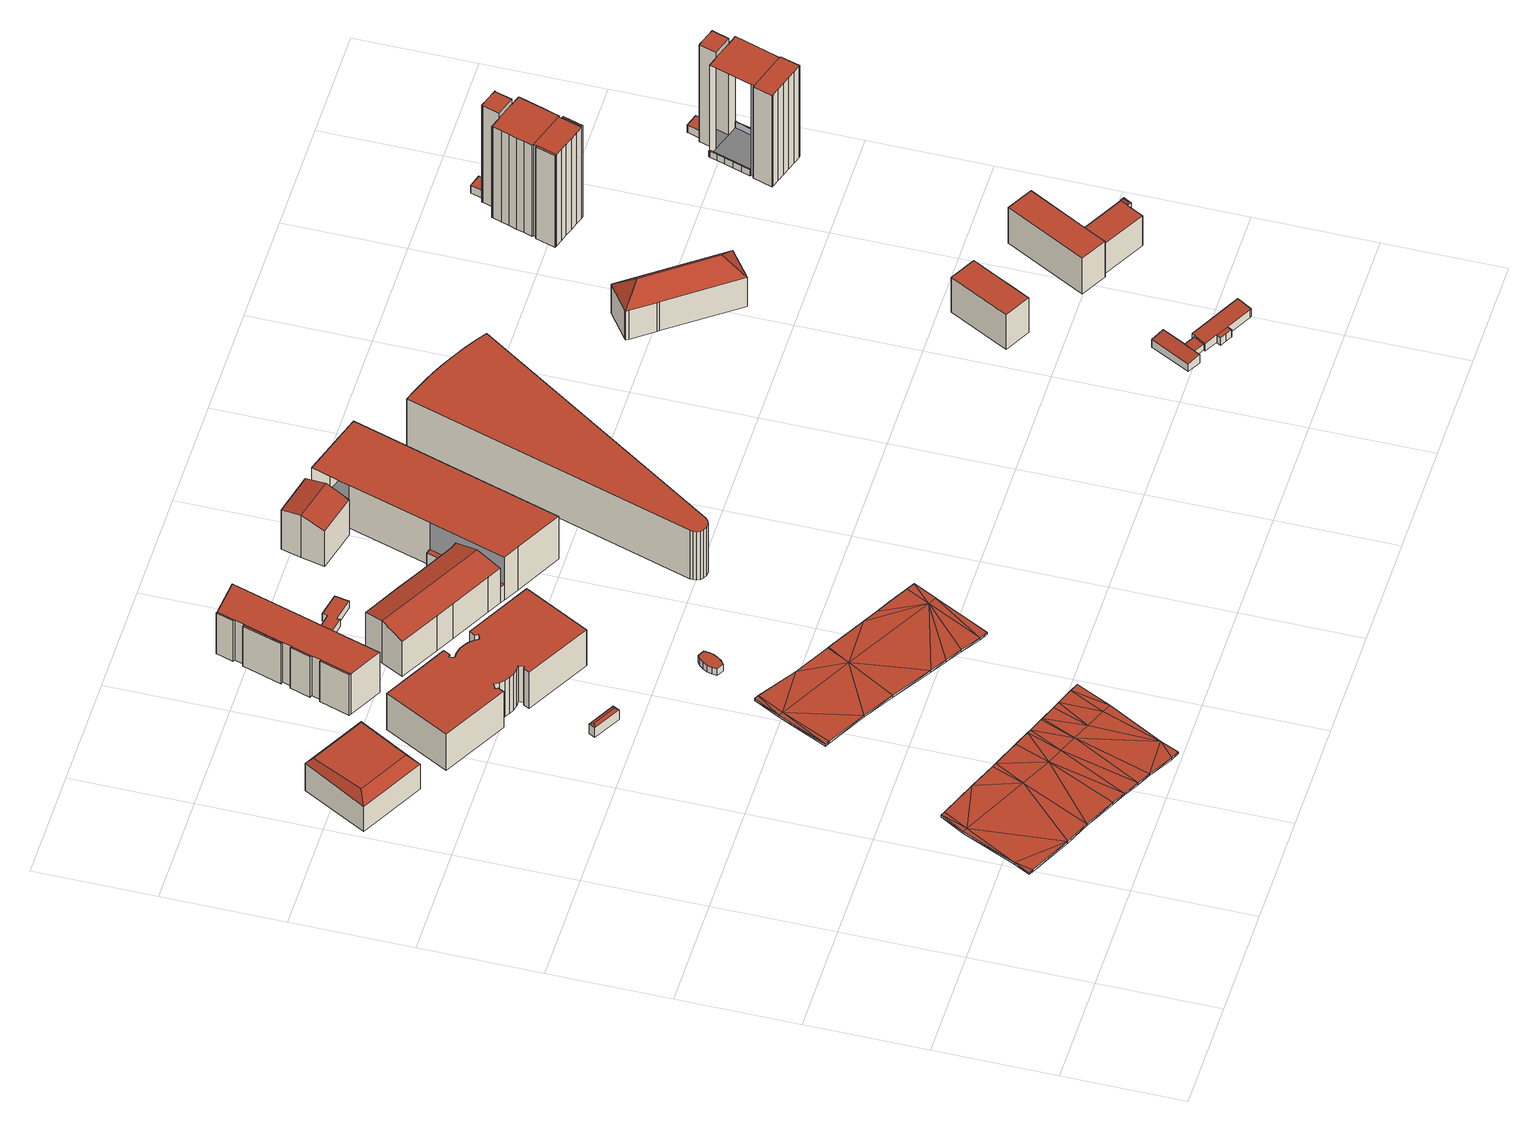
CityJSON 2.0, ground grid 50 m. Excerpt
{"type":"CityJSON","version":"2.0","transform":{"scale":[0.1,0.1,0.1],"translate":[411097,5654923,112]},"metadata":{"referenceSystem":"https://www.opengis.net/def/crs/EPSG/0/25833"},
"CityObjects":{
"building1":{"type":"Building","attributes":{"Erfassungsdatum_Objekt":"2021-04-21","BodenHoehe":115.96,"gemHoehe":0,"BauwerkHoehe":1,"Gemeindeschluessel":"14612000","Geometrietyp2DReferenz":"3000","measuredHeight":1,"function":"53001_1800"},"geometry":[{"type":"MultiSurface","lod":"2","boundaries":[[[0,1,2]],[[0,3,1]],[[3,4,1]],[[5,6,1]],[[1,6,7]],[[8,9,10]],[[10,9,4]],[[4,9,5]],[[4,5,1]],[[11,8,12]],[[12,8,10]],[[13,11,12]],[[13,12,14]],[[15,16,17]],[[18,13,14]],[[15,17,19]],[[15,19,20]],[[20,19,14]],[[14,19,18]],[[20,21,15]],[[0,2,22]],[[22,2,23]],[[3,0,24]],[[3,24,25]],[[24,0,22]],[[26,27,4]],[[4,3,26]],[[26,3,25]],[[10,4,28]],[[10,28,29]],[[28,4,27]],[[12,10,29]],[[12,29,30]],[[31,32,14]],[[14,12,31]],[[31,12,30]],[[20,14,33]],[[20,33,34]],[[33,14,32]],[[21,20,35]],[[35,20,34]],[[2,1,36]],[[2,36,37]],[[1,7,38]],[[1,38,36]],[[7,6,39]],[[7,39,38]],[[6,5,40]],[[6,40,39]],[[5,9,41]],[[5,41,40]],[[9,8,42]],[[9,42,41]],[[8,11,43]],[[8,43,42]],[[11,13,44]],[[11,44,43]],[[13,18,45]],[[13,45,44]],[[18,19,46]],[[18,46,45]],[[19,17,47]],[[19,47,46]],[[17,16,48]],[[17,48,47]],[[16,15,49]],[[16,49,48]],[[15,21,50]],[[15,50,49]],[[21,35,51]],[[21,51,50]],[[35,34,52]],[[35,52,51]],[[34,33,53]],[[34,53,52]],[[33,32,54]],[[33,54,53]],[[32,31,55]],[[32,55,54]],[[31,30,56]],[[31,56,55]],[[30,29,57]],[[30,57,56]],[[29,28,58]],[[29,58,57]],[[28,27,59]],[[28,59,58]],[[27,26,60]],[[27,60,59]],[[26,25,61]],[[26,61,60]],[[25,24,62]],[[25,62,61]],[[24,22,63]],[[24,63,62]],[[22,23,64]],[[22,64,63]],[[23,2,37]],[[23,37,64]],[[37,36,65]],[[36,66,65]],[[36,67,66]],[[36,39,40]],[[38,39,36]],[[68,41,42]],[[67,41,68]],[[40,41,67]],[[36,40,67]],[[69,42,43]],[[68,42,69]],[[69,43,44]],[[70,69,44]],[[47,48,49]],[[70,44,45]],[[46,47,49]],[[71,46,49]],[[70,46,71]],[[45,46,70]],[[49,50,71]],[[63,37,65]],[[64,37,63]],[[62,65,66]],[[61,62,66]],[[63,65,62]],[[67,59,60]],[[60,66,67]],[[61,66,60]],[[58,67,68]],[[57,58,68]],[[59,67,58]],[[57,68,69]],[[56,57,69]],[[70,54,55]],[[55,69,70]],[[56,69,55]],[[53,70,71]],[[52,53,71]],[[54,70,53]],[[51,71,50]],[[52,71,51]]],"semantics":{"surfaces":[{"type":"RoofSurface"},{"type":"WallSurface"},{"type":"GroundSurface"}],"values":[0,0,0,0,0,0,0,0,0,0,0,0,0,0,0,0,0,0,0,0,0,0,0,0,0,0,0,0,0,0,0,0,0,0,0,0,0,0,0,0,0,1,1,1,1,1,1,1,1,1,1,1,1,1,1,1,1,1,1,1,1,1,1,1,1,1,1,1,1,1,1,1,1,1,1,1,1,1,1,1,1,1,1,1,1,1,1,1,1,1,1,1,1,1,1,1,1,1,1,2,2,2,2,2,2,2,2,2,2,2,2,2,2,2,2,2,2,2,2,2,2,2,2,2,2,2,2,2,2,2,2,2,2,2,2,2,2,2,2,2]}}]},
"building2":{"type":"Building","attributes":{"Dachtyp_tdc":"tdcCutTentRoof","Gemeindeschluessel":14612000,"Dachneigung":0.216,"QualitaetDacherkennung":47,"Geometrietyp2DReferenz":"3000","measuredHeight":17.5,"function":"31001_9998","roofType":"9999"},"geometry":[{"type":"Solid","lod":"2","boundaries":[[[[72,73,74,75]],[[73,76,77,74]],[[76,78,79,77]],[[78,72,75,79]],[[73,72,80,81]],[[76,73,81,82]],[[78,76,82,83]],[[72,78,83,80]],[[83,82,81,80]],[[75,74,77,79]]]],"semantics":{"surfaces":[{"type":"WallSurface"},{"type":"RoofSurface"},{"type":"GroundSurface"}],"values":[[0,0,0,0,1,1,1,1,1,2]]}}]},
"building3":{"type":"Building","attributes":{"Dachtyp_tdc":"tdcFreeFormRoof","Gemeindeschluessel":14612000,"Dachneigung":16.62,"QualitaetDacherkennung":16,"Geometrietyp2DReferenz":"3000","measuredHeight":5.63,"function":"31001_9998","roofType":"5000"},"geometry":[{"type":"Solid","lod":"2","boundaries":[[[[84,85,86,87]],[[85,88,89,86]],[[88,90,91,89]],[[90,84,87,91]],[[92,90,88]],[[93,92,88,85]],[[93,85,84]],[[92,93,84,90]],[[87,86,89,91]]]],"semantics":{"surfaces":[{"type":"WallSurface"},{"type":"RoofSurface"},{"type":"GroundSurface"}],"values":[[0,0,0,0,1,1,1,1,2]]}}]},
"building4":{"type":"Building","attributes":{"name":"Kugelhaus","Dachtyp_tdc":"tdcPolyFlatRoof","Gemeindeschluessel":14612000,"Dachneigung":0,"QualitaetDacherkennung":37,"Geometrietyp2DReferenz":"3000","measuredHeight":19.47,"function":"31001_2052","roofType":"1000"},"geometry":[{"type":"Solid","lod":"2","boundaries":[[[[94,95,96,97]],[[95,98,99,96]],[[98,100,101,99]],[[100,102,103,101]],[[102,104,105,103]],[[104,106,107,105]],[[106,108,109,107]],[[108,110,111,109]],[[110,112,113,111]],[[112,114,115,113]],[[114,116,117,115]],[[116,118,119,117]],[[118,120,121,119]],[[120,122,123,121]],[[122,124,125,123]],[[124,126,127,125]],[[126,128,129,127]],[[128,130,131,129]],[[130,132,133,131]],[[132,134,135,133]],[[134,136,137,135]],[[136,138,139,137]],[[138,140,141,139]],[[140,142,143,141]],[[142,144,145,143]],[[144,146,147,145]],[[146,148,149,147]],[[148,150,151,149]],[[150,152,153,151]],[[152,154,155,153]],[[154,94,97,155]],[[154,152,150,148,146,144,142,140,138,136,134,132,130,128,126,124,122,120,118,116,114,112,110,108,106,104,102,100,98,95,94]],[[97,96,99,101,103,105,107,109,111,113,115,117,119,121,123,125,127,129,131,133,135,137,139,141,143,145,147,149,151,153,155]]]],"semantics":{"surfaces":[{"type":"WallSurface"},{"type":"RoofSurface"},{"type":"GroundSurface"}],"values":[[0,0,0,0,0,0,0,0,0,0,0,0,0,0,0,0,0,0,0,0,0,0,0,0,0,0,0,0,0,0,0,1,2]]}}]},
"building5":{"type":"Building","attributes":{"Erfassungsdatum_Objekt":"2021-04-21","BodenHoehe":113.24,"gemHoehe":0,"BauwerkHoehe":1,"Gemeindeschluessel":"14612000","Geometrietyp2DReferenz":"3000","measuredHeight":1,"function":"53001_1800"},"geometry":[{"type":"MultiSurface","lod":"2","boundaries":[[[156,157,158]],[[156,158,159]],[[160,161,162]],[[157,160,162]],[[157,162,158]],[[163,164,165]],[[160,166,167]],[[160,167,161]],[[160,168,166]],[[166,168,165]],[[165,168,163]],[[168,169,170]],[[168,170,163]],[[171,157,156]],[[172,173,160]],[[171,174,157]],[[157,174,172]],[[157,172,160]],[[168,175,176]],[[176,177,168]],[[173,178,160]],[[160,178,168]],[[168,178,175]],[[177,179,169]],[[177,169,168]],[[156,159,180]],[[156,180,181]],[[159,158,182]],[[159,182,180]],[[158,162,183]],[[158,183,182]],[[162,161,184]],[[162,184,183]],[[161,167,185]],[[161,185,184]],[[167,166,186]],[[167,186,185]],[[166,165,187]],[[166,187,186]],[[165,164,188]],[[165,188,187]],[[164,163,189]],[[164,189,188]],[[163,170,190]],[[163,190,189]],[[170,169,191]],[[170,191,190]],[[169,179,192]],[[169,192,191]],[[179,177,193]],[[179,193,192]],[[177,176,194]],[[177,194,193]],[[176,175,195]],[[176,195,194]],[[175,178,196]],[[175,196,195]],[[178,173,197]],[[178,197,196]],[[173,172,198]],[[173,198,197]],[[172,174,199]],[[172,199,198]],[[174,171,200]],[[174,200,199]],[[171,156,181]],[[171,181,200]],[[185,186,201]],[[184,185,201]],[[186,202,201]],[[187,202,186]],[[189,202,187]],[[190,191,202]],[[189,190,202]],[[181,203,200]],[[201,197,198]],[[203,199,200]],[[198,199,203]],[[201,198,203]],[[194,195,202]],[[202,193,194]],[[201,196,197]],[[202,196,201]],[[195,196,202]],[[191,192,193]],[[202,191,193]],[[182,203,181]],[[180,182,181]],[[183,184,201]],[[183,201,203]],[[182,183,203]],[[187,188,189]]],"semantics":{"surfaces":[{"type":"RoofSurface"},{"type":"WallSurface"},{"type":"GroundSurface"}],"values":[0,0,0,0,0,0,0,0,0,0,0,0,0,0,0,0,0,0,0,0,0,0,0,0,0,1,1,1,1,1,1,1,1,1,1,1,1,1,1,1,1,1,1,1,1,1,1,1,1,1,1,1,1,1,1,1,1,1,1,1,1,1,1,1,1,1,1,2,2,2,2,2,2,2,2,2,2,2,2,2,2,2,2,2,2,2,2,2,2,2,2,2]}}]},
"building6":{"type":"Building","attributes":{"Dachtyp_tdc":"tdcPolyFlatRoof","Gemeindeschluessel":14612000,"Dachneigung":0,"QualitaetDacherkennung":73,"Geometrietyp2DReferenz":"3000","measuredHeight":3.51,"function":"31001_9998","roofType":"1000"},"geometry":[{"type":"Solid","lod":"2","boundaries":[[[[204,205,206,207]],[[205,208,209,206]],[[208,210,211,209]],[[210,212,213,211]],[[212,214,215,213]],[[214,216,217,215]],[[216,218,219,217]],[[218,220,221,219]],[[220,222,223,221]],[[222,224,225,223]],[[224,226,227,225]],[[226,204,207,227]],[[226,224,222,220,218,216,214,212,210,208,205,204]],[[207,206,209,211,213,215,217,219,221,223,225,227]]]],"semantics":{"surfaces":[{"type":"WallSurface"},{"type":"RoofSurface"},{"type":"GroundSurface"}],"values":[[0,0,0,0,0,0,0,0,0,0,0,0,1,2]]}}]},
"building7":{"type":"Building","attributes":{"Gemeindeschluessel":14612000,"Geometrietyp2DReferenz":"3000","function":"31001_9998","roofType":"9999"},"children":["building7-1","building7-2","building7-3","building7-4","building7-5"]},
"building7-1":{"type":"BuildingPart","attributes":{"Dachtyp_tdc":"tdcPolyFlatRoof","Dachneigung":0,"QualitaetDacherkennung":57,"Geometrietyp2DReferenz":"3000","measuredHeight":21.43,"roofType":"1000"},"parents":["building7"],"geometry":[{"type":"MultiSurface","lod":"2","boundaries":[[[228,229,230,231,232]],[[229,233,234,230]],[[233,235,236,234]],[[237,238,239,240,241]],[[242,243,244,245,246,247]],[[248,249,250,251,252,253]],[[249,248,243,242,238,237,235,233,229,228]],[[231,230,234,236,241,240,246,245,252,251]]],"semantics":{"surfaces":[{"type":"WallSurface"},{"type":"RoofSurface"},{"type":"GroundSurface"}],"values":[0,0,0,0,0,0,1,2]}}]},
"building7-2":{"type":"BuildingPart","attributes":{"Dachtyp_tdc":"tdcPolyFlatRoof","Dachneigung":23.67,"QualitaetDacherkennung":57,"Geometrietyp2DReferenz":"3000","measuredHeight":21.82,"roofType":"2100"},"parents":["building7"],"geometry":[{"type":"MultiSurface","lod":"2","boundaries":[[[250,254,255,251]],[[254,256,257,255]],[[256,232,231,257]],[[232,256,254,250]],[[251,255,257,231]]],"semantics":{"surfaces":[{"type":"WallSurface"},{"type":"RoofSurface"},{"type":"GroundSurface"}],"values":[0,0,0,1,2]}}]},
"building7-3":{"type":"BuildingPart","attributes":{"Dachtyp_tdc":"tdcPolyFlatRoof","Dachneigung":19.75,"QualitaetDacherkennung":44,"Geometrietyp2DReferenz":"3000","measuredHeight":21.8,"roofType":"2100"},"parents":["building7"],"geometry":[{"type":"MultiSurface","lod":"2","boundaries":[[[235,258,259,236]],[[258,260,261,259]],[[260,237,241,261]],[[237,260,258,235]],[[236,259,261,241]]],"semantics":{"surfaces":[{"type":"WallSurface"},{"type":"RoofSurface"},{"type":"GroundSurface"}],"values":[0,0,0,1,2]}}]},
"building7-4":{"type":"BuildingPart","attributes":{"Dachtyp_tdc":"tdcFreeFormRoof","Dachneigung":31.51,"QualitaetDacherkennung":44,"Geometrietyp2DReferenz":"3000","measuredHeight":21.7,"roofType":"5000"},"parents":["building7"],"geometry":[{"type":"MultiSurface","lod":"2","boundaries":[[[244,262,263,245]],[[262,264,265,263]],[[264,253,252,265]],[[266,267,264,262]],[[266,262,244]],[[267,266,244,253]],[[267,253,264]],[[252,245,263,265]]],"semantics":{"surfaces":[{"type":"WallSurface"},{"type":"RoofSurface"},{"type":"GroundSurface"}],"values":[0,0,0,1,1,1,1,2]}}]},
"building7-5":{"type":"BuildingPart","attributes":{"Dachtyp_tdc":"tdcPolyFlatRoof","Dachneigung":17.84,"QualitaetDacherkennung":46,"Geometrietyp2DReferenz":"3000","measuredHeight":21.72,"roofType":"2100"},"parents":["building7"],"geometry":[{"type":"MultiSurface","lod":"2","boundaries":[[[239,268,269,240]],[[268,270,271,269]],[[270,247,246,271]],[[247,270,268,239]],[[240,269,271,246]]],"semantics":{"surfaces":[{"type":"WallSurface"},{"type":"RoofSurface"},{"type":"GroundSurface"}],"values":[0,0,0,1,2]}}]},
"building8":{"type":"Building","attributes":{"Dachtyp_tdc":"tdcPolyFlatRoof","Gemeindeschluessel":14612000,"Dachneigung":0,"QualitaetDacherkennung":90,"Geometrietyp2DReferenz":"3000","measuredHeight":3.8,"function":"31001_9998","roofType":"1000"},"geometry":[{"type":"Solid","lod":"2","boundaries":[[[[272,273,274,275]],[[273,276,277,274]],[[276,278,279,277]],[[278,280,281,279]],[[280,282,283,281]],[[282,284,285,283]],[[284,286,287,285]],[[286,272,275,287]],[[286,284,282,280,278,276,273,272]],[[275,274,277,279,281,283,285,287]]]],"semantics":{"surfaces":[{"type":"WallSurface"},{"type":"RoofSurface"},{"type":"GroundSurface"}],"values":[[0,0,0,0,0,0,0,0,1,2]]}}]},
"building9":{"type":"Building","attributes":{"Gemeindeschluessel":14612000,"Geometrietyp2DReferenz":"3000","function":"31001_9998","roofType":"9999"},"children":["building9-1","building9-2","building9-3","building9-4","building9-5"]},
"building9-1":{"type":"BuildingPart","attributes":{"Dachtyp_tdc":"tdcPolyFlatRoof","Dachneigung":0,"QualitaetDacherkennung":79,"Geometrietyp2DReferenz":"3000","measuredHeight":4.41,"roofType":"1000"},"parents":["building9"],"geometry":[{"type":"MultiSurface","lod":"2","boundaries":[[[288,289,290,291]],[[292,293,294,295]],[[293,292,296,289,288]],[[291,290,297,295,294]]],"semantics":{"surfaces":[{"type":"WallSurface"},{"type":"RoofSurface"},{"type":"GroundSurface"}],"values":[0,0,1,2]}}]},
"building9-2":{"type":"BuildingPart","attributes":{"Dachtyp_tdc":"tdcGableRoof","Dachneigung":21.14,"QualitaetDacherkennung":11,"Geometrietyp2DReferenz":"3000","measuredHeight":22.55,"roofType":"3100"},"parents":["building9"],"geometry":[{"type":"MultiSurface","lod":"2","boundaries":[[[298,299,300,301]],[[299,302,303,304,300]],[[305,306,307,308,309]],[[306,310,311,307]],[[310,312,313,311]],[[312,314,315,313]],[[314,316,317,315]],[[316,318,319,317]],[[318,320,321,319]],[[320,298,301,321]],[[316,314,312,310,306,305,322]],[[322,302,299,298,320,318,316]],[[301,300,304,323,308,307,311,313,315,317,319,321]]],"semantics":{"surfaces":[{"type":"WallSurface"},{"type":"RoofSurface"},{"type":"GroundSurface"}],"values":[0,0,0,0,0,0,0,0,0,0,1,1,2]}}]},
"building9-3":{"type":"BuildingPart","attributes":{"Dachtyp_tdc":"tdcPolyFlatRoof","Dachneigung":0,"QualitaetDacherkennung":23,"Geometrietyp2DReferenz":"3000","measuredHeight":22.98,"roofType":"1000"},"parents":["building9"],"geometry":[{"type":"MultiSurface","lod":"2","boundaries":[[[324,325,326,327]],[[325,328,329,330,326]],[[331,332,288,291,333,334]],[[335,336,337,294,293]],[[327,326,330,333,291,294,337,338]],[[336,339,338,337]],[[339,324,327,338]],[[339,336,335,332,331,328,325,324]]],"semantics":{"surfaces":[{"type":"WallSurface"},{"type":"GroundSurface"},{"type":"RoofSurface"}],"values":[0,0,0,0,1,0,0,2]}}]},
"building9-4":{"type":"BuildingPart","attributes":{"Dachtyp_tdc":"tdcPolyFlatRoof","Dachneigung":0,"QualitaetDacherkennung":54,"Geometrietyp2DReferenz":"3000","measuredHeight":8.31,"roofType":"1000"},"parents":["building9"],"geometry":[{"type":"MultiSurface","lod":"2","boundaries":[[[303,340,341,304]],[[340,334,333,341]],[[329,309,308,330]],[[309,329,334,340,303,342]],[[304,341,333,330,308,323]]],"semantics":{"surfaces":[{"type":"WallSurface"},{"type":"RoofSurface"},{"type":"GroundSurface"}],"values":[0,0,0,1,2]}}]},
"building9-5":{"type":"BuildingPart","attributes":{"Dachtyp_tdc":"tdcGableRoof","Dachneigung":20.47,"QualitaetDacherkennung":20,"Geometrietyp2DReferenz":"3000","measuredHeight":22.54,"roofType":"3100"},"parents":["building9"],"geometry":[{"type":"MultiSurface","lod":"2","boundaries":[[[343,290,289]],[[343,344,345,290]],[[344,346,347,345]],[[346,348,349,347]],[[348,350,351,349]],[[350,352,292,295,351]],[[348,346,344,343,353]],[[353,352,350,348]],[[297,290,345,347,349,351,295]]],"semantics":{"surfaces":[{"type":"WallSurface"},{"type":"RoofSurface"},{"type":"GroundSurface"}],"values":[0,0,0,0,0,0,1,1,2]}}]},
"building10":{"type":"Building","attributes":{"Dachtyp_tdc":"tdcPolyFlatRoof","Gemeindeschluessel":14612000,"Dachneigung":0,"QualitaetDacherkennung":29,"Geometrietyp2DReferenz":"3000","measuredHeight":25.94,"function":"31001_9998","roofType":"1000"},"geometry":[{"type":"Solid","lod":"2","boundaries":[[[[354,355,356,357]],[[355,358,359,356]],[[358,360,361,359]],[[360,362,363,361]],[[362,364,365,363]],[[364,366,367,365]],[[366,368,369,367]],[[368,370,371,369]],[[370,372,373,371]],[[372,374,375,373]],[[374,376,377,375]],[[376,378,379,377]],[[378,380,381,379]],[[380,382,383,381]],[[382,384,385,383]],[[384,386,387,385]],[[386,388,389,387]],[[388,354,357,389]],[[388,386,384,382,380,378,376,374,372,370,368,366,364,362,360,358,355,354]],[[357,356,359,361,363,365,367,369,371,373,375,377,379,381,383,385,387,389]]]],"semantics":{"surfaces":[{"type":"WallSurface"},{"type":"RoofSurface"},{"type":"GroundSurface"}],"values":[[0,0,0,0,0,0,0,0,0,0,0,0,0,0,0,0,0,0,1,2]]}}]},
"building11":{"type":"Building","attributes":{"Dachtyp_tdc":"tdcPolyFlatRoof","Gemeindeschluessel":14612000,"Dachneigung":5.51,"QualitaetDacherkennung":77,"Geometrietyp2DReferenz":"3000","measuredHeight":4.59,"function":"31001_9998","roofType":"2100"},"geometry":[{"type":"Solid","lod":"2","boundaries":[[[[390,391,392,393]],[[391,394,395,392]],[[394,396,397,395]],[[396,398,399,397]],[[398,400,401,399]],[[400,402,403,401]],[[402,390,393,403]],[[402,400,398,396,394,391,390]],[[393,392,395,397,399,401,403]]]],"semantics":{"surfaces":[{"type":"WallSurface"},{"type":"RoofSurface"},{"type":"GroundSurface"}],"values":[[0,0,0,0,0,0,0,1,2]]}}]},
"building12":{"type":"Building","attributes":{"Gemeindeschluessel":14612000,"Geometrietyp2DReferenz":"3000","function":"31001_9998","roofType":"9999"},"children":["building12-1","building12-2","building12-3"]},
"building12-1":{"type":"BuildingPart","attributes":{"Dachtyp_tdc":"tdcPolyFlatRoof","Dachneigung":5.64,"QualitaetDacherkennung":82,"Geometrietyp2DReferenz":"3000","measuredHeight":4.72,"roofType":"2100"},"parents":["building12"],"geometry":[{"type":"MultiSurface","lod":"2","boundaries":[[[404,405,406]],[[404,407,408,405]],[[407,409,410,408]],[[409,411,410]],[[412,413,414]],[[412,415,416,413]],[[415,417,418,416]],[[417,419,420,418]],[[419,421,422,420]],[[421,423,424,422]],[[423,425,426,424]],[[425,427,426]],[[423,421,419,417,415,412,409,407,404,425]],[[405,408,410,413,416,418,420,422,424,426]]],"semantics":{"surfaces":[{"type":"WallSurface"},{"type":"RoofSurface"},{"type":"GroundSurface"}],"values":[0,0,0,0,0,0,0,0,0,0,0,0,1,2]}}]},
"building12-2":{"type":"BuildingPart","attributes":{"Dachtyp_tdc":"tdcPolyFlatRoof","Dachneigung":6.13,"QualitaetDacherkennung":78,"Geometrietyp2DReferenz":"3000","measuredHeight":3.54,"roofType":"2100"},"parents":["building12"],"geometry":[{"type":"MultiSurface","lod":"2","boundaries":[[[411,428,429,410]],[[428,430,431,429]],[[430,432,433,431]],[[432,414,413,433]],[[432,430,428,411,414]],[[413,410,429,431,433]]],"semantics":{"surfaces":[{"type":"WallSurface"},{"type":"RoofSurface"},{"type":"GroundSurface"}],"values":[0,0,0,0,1,2]}}]},
"building12-3":{"type":"BuildingPart","attributes":{"Dachtyp_tdc":"tdcPolyFlatRoof","Dachneigung":0,"QualitaetDacherkennung":51,"Geometrietyp2DReferenz":"3000","measuredHeight":3.97,"roofType":"1000"},"parents":["building12"],"geometry":[{"type":"MultiSurface","lod":"2","boundaries":[[[427,434,435,426]],[[434,436,437,435]],[[436,438,439,437]],[[438,406,405,439]],[[406,438,436,434,427]],[[435,437,439,405,426]]],"semantics":{"surfaces":[{"type":"WallSurface"},{"type":"RoofSurface"},{"type":"GroundSurface"}],"values":[0,0,0,0,1,2]}}]},
"building13":{"type":"Building","attributes":{"Dachtyp_tdc":"tdcPolyFlatRoof","Gemeindeschluessel":14612000,"Dachneigung":0,"QualitaetDacherkennung":68,"Geometrietyp2DReferenz":"3000","measuredHeight":18.65,"function":"31001_9998","roofType":"1000"},"geometry":[{"type":"Solid","lod":"2","boundaries":[[[[440,441,442,443]],[[441,444,445,442]],[[444,446,447,445]],[[446,448,449,447]],[[448,450,451,449]],[[450,452,453,451]],[[452,454,455,453]],[[454,440,443,455]],[[454,452,450,448,446,444,441,440]],[[443,442,445,447,449,451,453,455]]]],"semantics":{"surfaces":[{"type":"WallSurface"},{"type":"RoofSurface"},{"type":"GroundSurface"}],"values":[[0,0,0,0,0,0,0,0,1,2]]}}]},
"building14":{"type":"Building","attributes":{"Dachtyp_tdc":"tdcHipRoof","Gemeindeschluessel":14612000,"Dachneigung":45.02,"QualitaetDacherkennung":71,"Geometrietyp2DReferenz":"3000","measuredHeight":23.13,"function":"31001_9998","roofType":"3200"},"geometry":[{"type":"Solid","lod":"2","boundaries":[[[[456,457,458,459]],[[457,460,461,458]],[[460,462,463,461]],[[462,464,465,463]],[[464,466,467,465]],[[466,468,469,467]],[[468,470,471,469]],[[470,472,473,471]],[[472,474,475,473]],[[474,476,477,475]],[[476,478,479,477]],[[478,456,459,479]],[[474,472,470,468,480]],[[462,460,457,481]],[[468,466,464,462,481,480]],[[457,456,478,476,474,480,481]],[[459,458,461,463,465,467,469,471,473,475,477,479]]]],"semantics":{"surfaces":[{"type":"WallSurface"},{"type":"RoofSurface"},{"type":"GroundSurface"}],"values":[[0,0,0,0,0,0,0,0,0,0,0,0,1,1,1,1,2]]}}]},
"building15":{"type":"Building","attributes":{"Dachtyp_tdc":"tdcPolyFlatRoof","Gemeindeschluessel":14612000,"Dachneigung":3.78,"QualitaetDacherkennung":41,"Geometrietyp2DReferenz":"3000","measuredHeight":4.34,"function":"31001_9998","roofType":"2100"},"geometry":[{"type":"Solid","lod":"2","boundaries":[[[[482,483,484,485]],[[483,486,487,484]],[[486,488,489,487]],[[488,482,485,489]],[[488,486,483,482]],[[485,484,487,489]]]],"semantics":{"surfaces":[{"type":"WallSurface"},{"type":"RoofSurface"},{"type":"GroundSurface"}],"values":[[0,0,0,0,1,2]]}}]},
"building16":{"type":"Building","attributes":{"Dachtyp_tdc":"tdcPolyFlatRoof","Gemeindeschluessel":14612000,"Dachneigung":0,"QualitaetDacherkennung":73,"Geometrietyp2DReferenz":"3000","measuredHeight":19,"function":"31001_9998","roofType":"1000"},"geometry":[{"type":"Solid","lod":"2","boundaries":[[[[490,491,492,493]],[[491,494,495,492]],[[494,496,497,495]],[[496,498,499,497]],[[498,500,501,499]],[[500,490,493,501]],[[500,498,496,494,491,490]],[[493,492,495,497,499,501]]]],"semantics":{"surfaces":[{"type":"WallSurface"},{"type":"RoofSurface"},{"type":"GroundSurface"}],"values":[[0,0,0,0,0,0,1,2]]}}]},
"building17":{"type":"Building","attributes":{"Gemeindeschluessel":14612000,"Geometrietyp2DReferenz":"3000","function":"31001_9998","roofType":"9999"},"children":["building17-1","building17-2"]},
"building17-1":{"type":"BuildingPart","attributes":{"Dachtyp_tdc":"tdcPolyFlatRoof","Dachneigung":0,"QualitaetDacherkennung":49,"Geometrietyp2DReferenz":"3000","measuredHeight":16.17,"roofType":"1000"},"parents":["building17"],"geometry":[{"type":"MultiSurface","lod":"2","boundaries":[[[502,503,504,505]],[[503,506,507,504]],[[508,509,510,511]],[[509,502,505,510]],[[509,508,506,503,502]],[[505,504,507,511,510]]],"semantics":{"surfaces":[{"type":"WallSurface"},{"type":"RoofSurface"},{"type":"GroundSurface"}],"values":[0,0,0,0,1,2]}}]},
"building17-2":{"type":"BuildingPart","attributes":{"Dachtyp_tdc":"tdcFreeFormRoof","Dachneigung":37.63,"QualitaetDacherkennung":13,"Geometrietyp2DReferenz":"3000","measuredHeight":17.1,"roofType":"5000"},"parents":["building17"],"geometry":[{"type":"MultiSurface","lod":"2","boundaries":[[[512,513,514,507,506]],[[513,515,516,514]],[[515,517,508,511,516]],[[518,517,515]],[[519,518,515,513]],[[519,513,512]],[[518,519,512,517]],[[507,514,516,511]]],"semantics":{"surfaces":[{"type":"WallSurface"},{"type":"RoofSurface"},{"type":"GroundSurface"}],"values":[0,0,0,1,1,1,1,2]}}]},
"building18":{"type":"Building","attributes":{"Gemeindeschluessel":14612000,"Geometrietyp2DReferenz":"3000","function":"31001_9998","roofType":"9999"},"children":["building18-1","building18-2","building18-3","building18-4","building18-5","building18-6"]},
"building18-1":{"type":"BuildingPart","attributes":{"Dachtyp_tdc":"tdcPolyFlatRoof","Dachneigung":0,"QualitaetDacherkennung":76,"Geometrietyp2DReferenz":"3000","measuredHeight":4.06,"roofType":"1000"},"parents":["building18"],"geometry":[{"type":"MultiSurface","lod":"2","boundaries":[[[520,521,522,523]],[[521,524,525,522]],[[524,526,527,525]],[[526,528,529,527]],[[528,530,531,529]],[[530,528,526,524,521,520]],[[523,522,525,527,529,531]]],"semantics":{"surfaces":[{"type":"WallSurface"},{"type":"RoofSurface"},{"type":"GroundSurface"}],"values":[0,0,0,0,0,1,2]}}]},
"building18-2":{"type":"BuildingPart","attributes":{"Dachtyp_tdc":"tdcPolyFlatRoof","Dachneigung":0,"QualitaetDacherkennung":56,"Geometrietyp2DReferenz":"3000","measuredHeight":52.01,"roofType":"1000"},"parents":["building18"],"geometry":[{"type":"MultiSurface","lod":"2","boundaries":[[[532,533,534,535,536]],[[533,537,538,534]],[[537,539,540,538]],[[539,541,522,540]],[[541,542,520,523,522]],[[543,531,530]],[[543,544,545,531]],[[544,546,547,545]],[[546,548,549,547]],[[548,550,551,552,549]],[[550,548,546,544,543,542,541,539,537,533,532]],[[535,534,538,540,522,523,531,545,547,549,552]]],"semantics":{"surfaces":[{"type":"WallSurface"},{"type":"RoofSurface"},{"type":"GroundSurface"}],"values":[0,0,0,0,0,0,0,0,0,0,1,2]}}]},
"building18-3":{"type":"BuildingPart","attributes":{"Dachtyp_tdc":"tdcPolyFlatRoof","Dachneigung":0,"QualitaetDacherkennung":48,"Geometrietyp2DReferenz":"3000","measuredHeight":49.09,"roofType":"1000"},"parents":["building18"],"geometry":[{"type":"MultiSurface","lod":"2","boundaries":[[[553,554,555,556]],[[554,557,558,555]],[[557,559,560,558]],[[559,561,562,560]],[[561,563,564,562]],[[563,565,566,564]],[[565,567,568,566]],[[567,536,535,568]],[[551,569,570,552]],[[569,571,572,570]],[[571,573,574,572]],[[573,575,576,574]],[[575,577,578,576]],[[577,579,580,578]],[[579,581,582,580]],[[581,583,584,582]],[[581,579,577,575,573,571,569,551,536,567,565,563,561,559,557,554,553,583]],[[556,555,558,560,562,564,566,568,535,552,570,572,574,576,578,580,582,584]]],"semantics":{"surfaces":[{"type":"WallSurface"},{"type":"RoofSurface"},{"type":"GroundSurface"}],"values":[0,0,0,0,0,0,0,0,0,0,0,0,0,0,0,0,1,2]}}]},
"building18-4":{"type":"BuildingPart","attributes":{"Dachtyp_tdc":"tdcPolyFlatRoof","Dachneigung":0,"QualitaetDacherkennung":47,"Geometrietyp2DReferenz":"3000","measuredHeight":49.43,"roofType":"1000"},"parents":["building18"],"geometry":[{"type":"MultiSurface","lod":"2","boundaries":[[[585,586,587,588,589]],[[586,590,591,587]],[[590,592,593,591]],[[592,594,595,596,593]],[[594,592,590,586,585]],[[588,587,591,593,596]]],"semantics":{"surfaces":[{"type":"WallSurface"},{"type":"RoofSurface"},{"type":"GroundSurface"}],"values":[0,0,0,0,1,2]}}]},
"building18-5":{"type":"BuildingPart","attributes":{"Dachtyp_tdc":"tdcPolyFlatRoof","Dachneigung":0,"QualitaetDacherkennung":78,"Geometrietyp2DReferenz":"3000","measuredHeight":49.03,"roofType":"1000"},"parents":["building18"],"geometry":[{"type":"MultiSurface","lod":"2","boundaries":[[[597,598,599,600]],[[601,553,556,602]],[[553,601,598,597,603,604,605,595,589,583]],[[588,596,606,607,608,600,599,602,556,584]],[[583,589,588,584]],[[595,605,606,596]],[[605,604,607,606]],[[604,603,608,607]],[[603,597,600,608]]],"semantics":{"surfaces":[{"type":"WallSurface"},{"type":"RoofSurface"},{"type":"GroundSurface"}],"values":[0,0,1,2,0,0,0,0,0]}}]},
"building18-6":{"type":"BuildingPart","attributes":{"Dachtyp_tdc":"tdcPolyFlatRoof","Dachneigung":0,"QualitaetDacherkennung":35,"Geometrietyp2DReferenz":"3000","measuredHeight":49.44,"roofType":"1000"},"parents":["building18"],"geometry":[{"type":"MultiSurface","lod":"2","boundaries":[[[609,610,601,602,611]],[[612,613,614,599,598]],[[613,615,616,614]],[[615,609,611,616]],[[615,613,612,610,609]],[[611,602,599,614,616]]],"semantics":{"surfaces":[{"type":"WallSurface"},{"type":"RoofSurface"},{"type":"GroundSurface"}],"values":[0,0,0,0,1,2]}}]},
"building19":{"type":"Building","attributes":{"Gemeindeschluessel":14612000,"Geometrietyp2DReferenz":"3000","function":"31001_9998","roofType":"9999"},"children":["building19-1","building19-2","building19-3","building19-4","building19-5","building19-6"]},
"building19-1":{"type":"BuildingPart","attributes":{"Dachtyp_tdc":"tdcPolyFlatRoof","Dachneigung":0,"QualitaetDacherkennung":47,"Geometrietyp2DReferenz":"3000","measuredHeight":3.95,"roofType":"1000"},"parents":["building19"],"geometry":[{"type":"MultiSurface","lod":"2","boundaries":[[[617,618,619,620]],[[618,621,622,619]],[[621,623,624,622]],[[621,618,617,625,626,627,623]],[[624,628,629,630,620,619,622]],[[623,627,628,624]],[[627,626,629,628]],[[626,625,630,629]]],"semantics":{"surfaces":[{"type":"WallSurface"},{"type":"RoofSurface"},{"type":"GroundSurface"}],"values":[0,0,0,1,2,0,0,0]}}]},
"building19-2":{"type":"BuildingPart","attributes":{"Dachtyp_tdc":"tdcPolyFlatRoof","Dachneigung":0,"QualitaetDacherkennung":46,"Geometrietyp2DReferenz":"3000","measuredHeight":51.96,"roofType":"1000"},"parents":["building19"],"geometry":[{"type":"MultiSurface","lod":"2","boundaries":[[[631,632,633,634,635]],[[632,636,637,633]],[[636,638,620,637]],[[638,617,620]],[[639,640,629,630,625]],[[640,641,642,629]],[[641,643,644,642]],[[643,645,646,647,644]],[[645,643,641,640,639,638,636,632,631]],[[633,637,620,630,629,642,644,647,634]]],"semantics":{"surfaces":[{"type":"WallSurface"},{"type":"RoofSurface"},{"type":"GroundSurface"}],"values":[0,0,0,0,0,0,0,0,1,2]}}]},
"building19-3":{"type":"BuildingPart","attributes":{"Dachtyp_tdc":"tdcPolyFlatRoof","Dachneigung":0,"QualitaetDacherkennung":42,"Geometrietyp2DReferenz":"3000","measuredHeight":49.01,"roofType":"1000"},"parents":["building19"],"geometry":[{"type":"MultiSurface","lod":"2","boundaries":[[[648,649,650,651]],[[649,652,653,650]],[[652,654,655,653]],[[654,656,657,655]],[[656,658,659,657]],[[658,660,661,659]],[[660,662,663,661]],[[662,664,665,663]],[[664,666,667,665]],[[668,669,670,671]],[[669,648,651,670]],[[669,668,666,664,662,660,658,656,654,652,649,648]],[[651,650,653,655,657,659,661,663,665,667,671,670]]],"semantics":{"surfaces":[{"type":"WallSurface"},{"type":"RoofSurface"},{"type":"GroundSurface"}],"values":[0,0,0,0,0,0,0,0,0,0,0,1,2]}}]},
"building19-4":{"type":"BuildingPart","attributes":{"Dachtyp_tdc":"tdcPolyFlatRoof","Dachneigung":0,"QualitaetDacherkennung":0,"Geometrietyp2DReferenz":"3000","measuredHeight":3.17,"roofType":"9999"},"parents":["building19"],"geometry":[{"type":"MultiSurface","lod":"2","boundaries":[[[672,673,674,675,676,677,678,679,680]],[[680,679,681,682]],[[679,678,683,681]],[[677,676,684,685]],[[676,675,686,684]],[[675,674,687,686]],[[674,673,688,687]],[[673,672,689,688]],[[672,680,682,689]],[[682,681,683,685,684,686,687,688,689]],[[685,683,678,677]]],"semantics":{"surfaces":[{"type":"RoofSurface"},{"type":"WallSurface"},{"type":"GroundSurface"},{"type":"ClosureSurface","isClosure":"1","QuelleClosure":"LoD1Solid"}],"values":[0,1,1,1,1,1,1,1,1,2,3]}}]},
"building19-5":{"type":"BuildingPart","attributes":{"Dachtyp_tdc":"tdcPolyFlatRoof","Dachneigung":0,"QualitaetDacherkennung":67,"Geometrietyp2DReferenz":"3000","measuredHeight":49.03,"roofType":"1000"},"parents":["building19"],"geometry":[{"type":"MultiSurface","lod":"2","boundaries":[[[690,635,634,691,692]],[[646,693,677,685,647]],[[694,668,671,683,678]],[[695,696,697,667,666]],[[666,668,694,693,646,635,690,695]],[[697,691,634,647,685,683,671,667]]],"semantics":{"surfaces":[{"type":"WallSurface"},{"type":"RoofSurface"},{"type":"GroundSurface"}],"values":[0,0,0,0,1,2]}}]},
"building19-6":{"type":"BuildingPart","attributes":{"Dachtyp_tdc":"tdcPolyFlatRoof","Dachneigung":0,"QualitaetDacherkennung":0,"Geometrietyp2DReferenz":"3000","measuredHeight":3.25,"roofType":"9999"},"parents":["building19"],"geometry":[{"type":"MultiSurface","lod":"2","boundaries":[[[696,692,698,699,700,701,702,703,704]],[[704,703,705,706]],[[703,702,707,705]],[[702,701,708,707]],[[701,700,709,708]],[[700,699,710,709]],[[699,698,711,710]],[[698,692,691,711]],[[696,704,706,697]],[[706,705,707,708,709,710,711,691,697]],[[697,691,692,696]]],"semantics":{"surfaces":[{"type":"RoofSurface"},{"type":"WallSurface"},{"type":"GroundSurface"},{"type":"ClosureSurface","isClosure":"1","QuelleClosure":"LoD1Solid"}],"values":[0,1,1,1,1,1,1,1,1,2,3]}}]}
},
"vertices":[
[1328,336,50],[1235,87,50],[1365,320,50],[1242,371,50],[1167,402,50],[1062,81,50],[1163,25,50],[1200,10,50],[939,145,50],[1004,110,50],[1090,433,50],[882,173,50],[1022,461,50],[749,237,50],[889,526,50],[482,445,50],[445,379,50],[463,370,50],[749,238,50],[641,284,50],[604,665,50],[586,674,50],[1402,482,50],[1439,467,50],[1329,510,50],[1299,521,50],[1232,546,50],[1225,549,50],[1164,573,50],[1147,579,50],[1078,606,50],[959,652,50],[943,658,50],[826,706,50],[665,769,50],[647,778,50],[1235,87,40],[1365,320,40],[1200,10,40],[1163,25,40],[1062,81,40],[1004,110,40],[939,145,40],[882,173,40],[749,237,40],[749,238,40],[641,284,40],[463,370,40],[445,379,40],[482,445,40],[586,674,40],[647,778,40],[665,769,40],[826,706,40],[943,658,40],[959,652,40],[1078,606,40],[1147,579,40],[1164,573,40],[1225,549,40],[1232,546,40],[1299,521,40],[1329,510,40],[1402,482,40],[1439,467,40],[1328,336,40],[1242,371,40],[1167,402,40],[1090,433,40],[1022,461,40],[889,526,40],[604,665,40],
[152,3112,176],[419,2968,176],[419,2968,30],[152,3112,30],[275,2699,163],[275,2699,30],[6,2844,163],[6,2844,30],[161,3081,204],[389,2958,204],[269,2751,205],[54,2868,205],
[845,2106,74],[831,2080,74],[831,2080,22],[845,2106,22],[716,2143,74],[716,2143,22],[730,2169,74],[730,2169,22],[733,2150,78],[828,2099,78],
[670,2484,221],[397,2631,221],[397,2631,27],[670,2484,27],[544,2904,221],[544,2904,27],[817,2757,221],[817,2757,27],[803,2731,221],[803,2731,27],[790,2730,221],[790,2730,27],[792,2708,221],[792,2708,27],[816,2708,221],[816,2708,27],[839,2703,221],[839,2703,27],[861,2694,221],[861,2694,27],[880,2681,221],[880,2681,27],[897,2664,221],[897,2664,27],[910,2644,221],[910,2644,27],[931,2654,221],[931,2654,27],[924,2666,221],[924,2666,27],[938,2691,221],[938,2691,27],[1210,2544,221],[1210,2544,27],[1063,2271,221],[1063,2271,27],[791,2419,221],[791,2419,27],[804,2444,221],[804,2444,27],[817,2445,221],[817,2445,27],[814,2468,221],[814,2468,27],[791,2467,221],[791,2467,27],[767,2472,221],[767,2472,27],[746,2481,221],[746,2481,27],[727,2494,221],[727,2494,27],[710,2511,221],[710,2511,27],[697,2531,221],[697,2531,27],[677,2521,221],[677,2521,27],[683,2509,221],[683,2509,27],[681,2506,221],[681,2506,27],
[1013,1510,22],[1030,1500,22],[1089,1610,22],[1072,1619,22],[1345,1329,22],[1398,1426,22],[1248,1508,22],[1772,1222,22],[1695,1265,22],[1630,1299,22],[1566,1334,22],[1404,1423,22],[1721,1124,22],[1756,1105,22],[1807,1203,22],[911,1300,22],[1096,1201,22],[1224,1125,22],[929,1290,22],[1455,982,22],[1521,941,22],[1599,890,22],[1388,1023,22],[1634,871,22],[1072,1619,12],[1013,1510,12],[1089,1610,12],[1248,1508,12],[1398,1426,12],[1404,1423,12],[1566,1334,12],[1630,1299,12],[1695,1265,12],[1772,1222,12],[1807,1203,12],[1756,1105,12],[1634,871,12],[1599,890,12],[1521,941,12],[1455,982,12],[1388,1023,12],[1224,1125,12],[1096,1201,12],[929,1290,12],[911,1300,12],[1345,1329,12],[1721,1124,12],[1030,1500,12],
[1209,1801,56],[1196,1785,56],[1196,1785,21],[1209,1801,21],[1179,1772,56],[1179,1772,21],[1151,1788,56],[1151,1788,21],[1153,1808,56],[1153,1808,21],[1159,1828,56],[1159,1828,21],[1169,1847,56],[1169,1847,21],[1182,1863,56],[1182,1863,21],[1198,1875,56],[1198,1875,21],[1227,1860,56],[1227,1860,21],[1225,1839,56],[1225,1839,21],[1219,1819,56],[1219,1819,21],
[762,3623,244],[918,3607,244],[918,3607,29],[762,3623,29],[762,3623,243],[721,2979,244],[721,2979,29],[584,3053,244],[584,3053,29],[624,3181,244],[636,3221,244],[636,3221,243],[636,3221,29],[624,3181,29],[663,3305,244],[675,3345,244],[675,3345,243],[675,3345,29],[663,3305,29],[663,3305,243],[726,3508,244],[739,3548,244],[739,3548,243],[739,3548,29],[726,3508,29],[726,3508,243],
[729,3551,248],[729,3551,29],[752,3624,248],[752,3624,29],
[574,3058,248],[574,3058,29],[614,3184,248],[614,3184,29],
[665,3348,243],[665,3348,29],[716,3511,243],[716,3511,29],[671,3350,246],[720,3504,246],
[626,3224,247],[626,3224,29],[653,3308,247],[653,3308,29],
[917,3230,68],[933,3280,68],[933,3280,30],[917,3230,30],[1018,3265,68],[1018,3265,30],[1022,3286,68],[1022,3286,30],[1123,3267,68],[1123,3267,30],[1112,3207,68],[1112,3207,30],[1012,3225,68],[1012,3225,30],[1010,3214,68],[1010,3214,30],
[1519,3319,70],[1488,3326,70],[1488,3326,25],[1519,3319,25],[1528,3492,70],[1570,3479,70],[1570,3479,25],[1528,3492,25],[1508,3406,70],[1508,3406,25],
[1160,2958,235],[1326,2869,235],[1326,2869,25],[1160,2958,25],[1354,2860,235],[1354,2860,109],[1354,2860,25],[1293,2669,211],[1235,2701,211],[1235,2701,25],[1293,2669,25],[1293,2669,109],[1069,2790,211],[1069,2790,25],[992,2832,211],[992,2832,25],[826,2922,211],[826,2922,25],[875,3012,251],[875,3012,25],[916,3089,236],[916,3089,25],[1083,3000,235],[1083,3000,25],[1325,2769,251],[1325,2769,25],
[1572,2519,255],[1377,2624,255],[1377,2624,25],[1572,2519,25],[1313,2658,255],[1313,2658,109],[1313,2658,25],[1413,2977,255],[1519,3319,255],[1413,2977,25],[1413,2977,109],[1570,3479,255],[1690,3442,255],[1690,3442,25],[1846,3393,25],[1846,3393,255],
[1393,2983,109],[1393,2983,25],[1325,2769,109],
[1488,3326,220],[1484,3310,214],[1484,3310,25],[1301,3355,214],[1301,3355,25],[1324,3451,251],[1324,3451,25],[1345,3536,235],[1345,3536,25],[1528,3492,235],[1508,3406,251],
[1688,1981,281],[1675,1969,281],[1675,1969,21],[1688,1981,21],[1659,1963,281],[1659,1963,21],[1641,1963,281],[1641,1963,21],[1625,1971,281],[1625,1971,21],[1615,1980,281],[1615,1980,21],[1609,1993,281],[1609,1993,21],[1607,2006,281],[1607,2006,21],[1608,2019,281],[1608,2019,21],[1986,3225,281],[1986,3225,21],[2040,3207,281],[2040,3207,21],[2093,3187,281],[2093,3187,21],[2146,3166,281],[2146,3166,21],[2198,3142,281],[2198,3142,21],[2249,3116,281],[2249,3116,21],[2299,3089,281],[2299,3089,21],[2348,3059,281],[2348,3059,21],[2395,3028,281],[2395,3028,21],
[3221,512,63],[3204,480,63],[3204,480,18],[3221,512,18],[3148,510,57],[3148,510,18],[3236,676,57],[3236,676,18],[3293,646,63],[3293,646,18],[3245,556,63],[3245,556,18],[3236,540,63],[3236,540,18],
[3324,448,57],[3324,448,17],[3324,448,56],[3269,477,57],[3269,477,17],[3273,484,58],[3273,484,17],[3273,484,47],[3297,528,63],[3297,528,17],[3297,528,52],[3301,537,64],[3301,537,17],[3522,420,64],[3522,420,17],[3492,364,58],[3492,364,17],[3489,359,57],[3489,359,17],[3484,362,57],[3484,362,17],[3376,420,57],[3376,420,17],[3376,420,56],
[3221,512,47],[3221,512,17],[3236,540,50],[3236,540,17],[3245,556,52],[3245,556,17],
[3367,402,56],[3367,402,17],[3341,416,56],[3341,416,17],[3314,430,56],[3314,430,17],
[3247,1255,204],[3230,1223,204],[3230,1223,17],[3247,1255,17],[3186,1140,204],[3186,1140,17],[3078,1197,204],[3078,1197,17],[3212,1448,204],[3212,1448,17],[3320,1390,204],[3320,1390,17],[3296,1347,204],[3296,1347,17],[3254,1268,204],[3254,1268,17],
[2752,2574,172],[2745,2584,172],[2745,2584,18],[2752,2574,18],[2752,2589,172],[2752,2589,18],[2866,2674,173],[2866,2674,18],[2871,2668,173],[2871,2668,18],[3153,2289,173],[3153,2289,18],[3157,2283,173],[3157,2283,18],[3153,2280,173],[3153,2280,18],[3042,2197,172],[3042,2197,18],[3036,2192,172],[3036,2192,18],[2826,2475,172],[2826,2475,18],[2820,2483,172],[2820,2483,18],[3054,2294,249],[2848,2570,249],
[3323,1332,60],[3296,1347,62],[3296,1347,18],[3323,1332,18],[3320,1390,62],[3320,1390,18],[3346,1376,60],[3346,1376,18],
[3555,960,204],[3545,943,204],[3545,943,14],[3555,960,14],[3437,1001,204],[3437,1001,14],[3619,1339,204],[3619,1339,14],[3727,1281,204],[3727,1281,14],[3608,1060,204],[3608,1060,14],
[3555,960,162],[3608,1060,162],[3608,1060,1],[3555,960,1],[3805,954,162],[3805,954,1],[3786,919,162],[3751,854,162],[3751,854,1],[3786,919,1],
[3805,954,165],[3820,946,165],[3820,946,1],[3801,911,165],[3801,911,1],[3786,919,165],[3798,922,172],[3808,942,172],
[3307,3290,61],[3308,3290,61],[3308,3290,21],[3307,3290,21],[3326,3348,61],[3326,3348,21],[3381,3331,61],[3381,3331,21],[3380,3329,61],[3380,3329,21],[3363,3272,61],[3363,3272,21],
[3269,3223,541],[3290,3289,541],[3290,3289,21],[3269,3223,21],[3269,3223,511],[3292,3295,541],[3292,3295,21],[3296,3294,541],[3296,3294,21],[3308,3290,541],[3307,3290,541],[3363,3272,541],[3374,3268,541],[3374,3268,21],[3376,3268,541],[3376,3268,21],[3374,3264,541],[3374,3264,21],[3353,3196,541],[3353,3196,511],[3353,3196,21],
[3174,3062,511],[3169,3064,511],[3169,3064,21],[3174,3062,21],[3180,3100,511],[3180,3100,21],[3189,3130,511],[3189,3130,21],[3200,3163,511],[3200,3163,21],[3210,3195,511],[3210,3195,21],[3222,3231,511],[3222,3231,21],[3223,3237,511],[3223,3237,21],[3399,3182,511],[3399,3182,21],[3397,3175,511],[3397,3175,21],[3387,3143,511],[3387,3143,21],[3376,3107,511],[3376,3107,21],[3365,3074,511],[3365,3074,21],[3356,3044,511],[3356,3044,21],[3345,3008,511],[3345,3008,21],[3339,3010,511],[3339,3010,21],
[3335,2995,515],[3342,2993,515],[3342,2993,21],[3335,2995,21],[3335,2995,511],[3316,2910,515],[3316,2910,21],[3310,2911,515],[3310,2911,21],[3309,2912,515],[3309,2912,511],[3309,2912,21],
[3175,2954,511],[3143,2964,511],[3143,2964,21],[3175,2954,21],[3169,3047,511],[3169,3047,21],[3209,2943,511],[3242,2932,511],[3277,2922,511],[3277,2922,21],[3242,2932,21],[3209,2943,21],
[3162,3049,515],[3169,3047,515],[3162,3049,21],[3143,2964,515],[3141,2964,515],[3141,2964,21],[3136,2966,515],[3136,2966,21],
[3828,2590,60],[3846,2646,60],[3846,2646,20],[3828,2590,20],[3847,2650,60],[3847,2650,20],[3903,2632,60],[3903,2632,20],[3884,2572,60],[3885,2572,60],[3902,2629,60],[3902,2629,20],[3885,2572,20],[3884,2572,20],
[3791,2524,540],[3813,2594,540],[3813,2594,20],[3791,2524,20],[3791,2524,510],[3818,2593,540],[3818,2593,20],[3828,2590,540],[3884,2572,540],[3885,2572,540],[3894,2569,540],[3894,2569,20],[3898,2568,540],[3898,2568,20],[3875,2497,540],[3875,2497,510],[3875,2497,20],
[3838,2210,510],[3833,2212,510],[3833,2212,20],[3838,2210,20],[3800,2222,510],[3800,2222,20],[3765,2233,510],[3765,2233,20],[3731,2244,510],[3731,2244,20],[3697,2255,510],[3697,2255,20],[3664,2265,510],[3664,2265,20],[3658,2267,510],[3658,2267,20],[3684,2349,510],[3684,2349,20],[3691,2347,510],[3691,2347,20],[3859,2294,510],[3863,2292,510],[3863,2292,20],[3859,2294,20],
[3888,2377,52],[3900,2413,52],[3910,2448,52],[3919,2477,52],[3921,2483,52],[3919,2484,52],[3863,2308,52],[3866,2307,52],[3877,2342,52],[3866,2307,20],[3877,2342,20],[3863,2308,20],[3921,2483,20],[3919,2484,20],[3919,2477,20],[3910,2448,20],[3900,2413,20],[3888,2377,20],
[3752,2536,510],[3752,2536,20],[3752,2536,52],[3919,2484,510],[3863,2308,510],[3695,2360,510],[3695,2360,52],[3695,2360,20],
[3746,2538,52],[3744,2532,52],[3735,2503,52],[3725,2470,52],[3713,2435,52],[3702,2398,52],[3690,2362,52],[3702,2398,20],[3690,2362,20],[3713,2435,20],[3725,2470,20],[3735,2503,20],[3744,2532,20],[3746,2538,20]
]}
